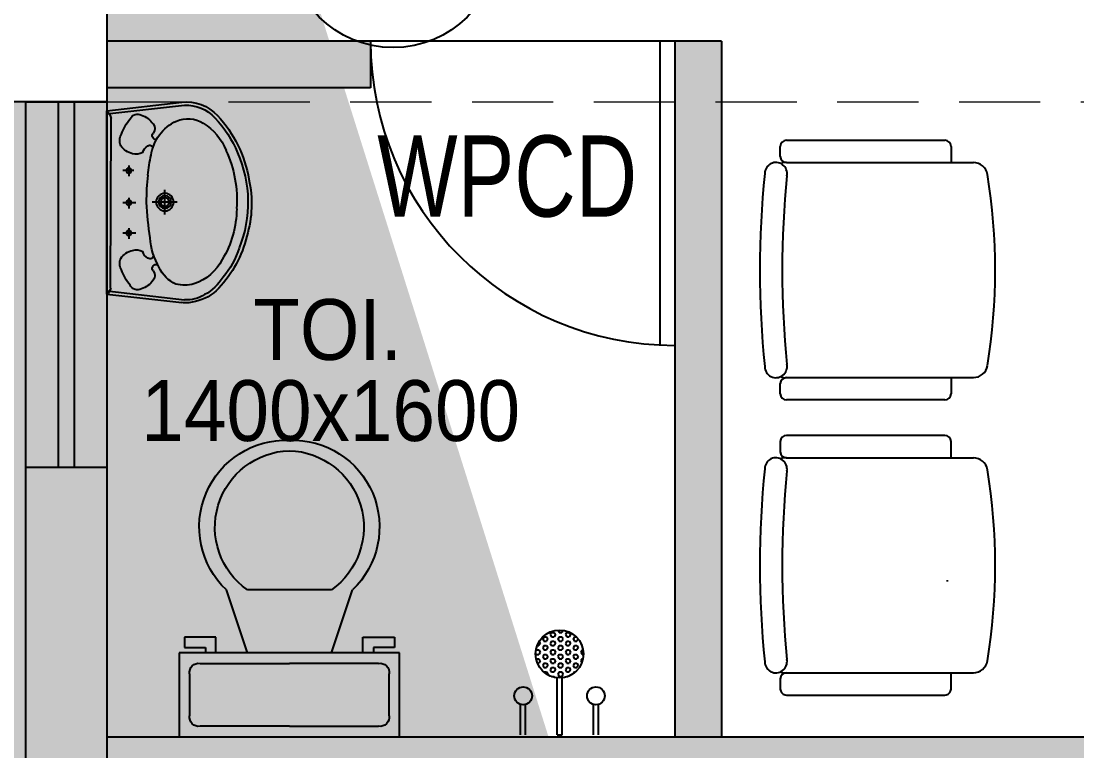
# Model space of a CAD drawing. Header units: metres. Extents: x 11749222 to 11901021, y -3863762 to -3708780.
# Drawn here: x 11810872 to 11813473, y -3796292 to -3794492 of the extents above; entities that cross this region are included whole.
import ezdxf

# ---------------------------------------------------------------- set-up
doc = ezdxf.new("R2010")
doc.units = ezdxf.units.M
doc.header["$MEASUREMENT"] = 0
doc.linetypes.add('HIDDEN', pattern=[0.375, 0.25, -0.125])
doc.layers.get('0').update_dxf_attribs({"color": 251, "linetype": 'CONTINUOUS'})
doc.layers.add('BEAM', color=251, linetype='CONTINUOUS')
doc.layers.add('HATCH', color=251, linetype='CONTINUOUS')
doc.styles.add('ARIAL', font='arial.ttf', dxfattribs={"width": 0.75})
doc.styles.get("Standard").update_dxf_attribs({"font": 'arial.ttf'})

msp = doc.modelspace()

# ---------------------------------------------------------------- hatches: boundary and pattern name
at = {"lineweight": -3, "ltscale": 500}
msp.add_hatch(color=256, dxfattribs=at).paths.add_polyline_path([(11811733.1, -3794541.8), (11811083.1, -3794541.8), (11811083.1, -3794656.8), (11811733.1, -3794656.8)])
h = msp.add_hatch(color=256, dxfattribs=at)
h.paths.add_polyline_path([(11812598.1, -3794541.8), (11812483.1, -3794541.8), (11812483.1, -3796256.8), (11812598.1, -3796256.8)])
h.paths.add_polyline_path([(11812598.1, -3796371.8), (11812483.1, -3796371.8), (11812483.1, -3797956.8), (11812598.1, -3797956.8)])
at = {"ltscale": 500}
for points in [[(11811083.1, -3795591.8), (11810883.1, -3795591.8), (11810883.1, -3797021.8), (11811083.1, -3797021.8)], [(11816998.1, -3796256.8), (11811083.1, -3796256.8), (11811083.1, -3796371.8), (11816998.1, -3796371.8)]]:
    msp.add_hatch(color=256, dxfattribs=at).paths.add_polyline_path(points)
at = {"layer": 'HATCH', "ltscale": 500}
h = msp.add_hatch(color=251, dxfattribs=at)
h.dxf.hatch_style = 1
h.paths.add_polyline_path([(11782733.1, -3820581.8), (11783033.1, -3820581.8), (11783033.1, -3821481.8), (11782733.1, -3821481.8)])
h.paths.add_polyline_path([(11826143.1, -3824446.8), (11827043.1, -3824446.8), (11827043.1, -3824746.8), (11826143.1, -3824746.8)])
h.paths.add_polyline_path([(11800558.1, -3830511.8), (11800858.1, -3830511.8), (11800858.1, -3831411.8), (11800558.1, -3831411.8)])
h.paths.add_polyline_path([(11822943.1, -3830511.8), (11823543.1, -3830511.8), (11823543.1, -3830811.8), (11822943.1, -3830811.8)])
h.paths.add_polyline_path([(11779303.1, -3812391.8), (11780053.1, -3812391.8), (11780053.1, -3812691.8), (11779303.1, -3812691.8)])
h.paths.add_polyline_path([(11779303.1, -3815921.8), (11780203.1, -3815921.8), (11780203.1, -3816221.8), (11779303.1, -3816221.8)])
h.paths.add_polyline_path([(11816284.8, -3830411.8), (11817113.1, -3830411.8), (11817113.1, -3830711.8), (11816284.8, -3830711.8)])
h.paths.add_polyline_path([(11792528.1, -3829811.8), (11792828.1, -3829811.8), (11792828.1, -3830711.8), (11792528.1, -3830711.8)])
h.paths.add_polyline_path([(11786358.1, -3829961.8), (11786658.1, -3829961.8), (11786658.1, -3830711.8), (11786358.1, -3830711.8)])
h.paths.add_polyline_path([(11786033.1, -3830736.8), (11786333.1, -3830736.8), (11786333.1, -3831486.8), (11786033.1, -3831486.8)])
h.paths.add_polyline_path([(11779303.1, -3801521.8), (11780053.1, -3801521.8), (11780053.1, -3801821.8), (11779303.1, -3801821.8)])
h.paths.add_polyline_path([(11826143.1, -3801521.8), (11827043.1, -3801521.8), (11827043.1, -3801821.8), (11826143.1, -3801821.8)])
h.paths.add_polyline_path([(11779203.1, -3820581.8), (11779503.1, -3820581.8), (11779503.1, -3821481.8), (11779203.1, -3821481.8)])
h.paths.add_polyline_path([(11786033.1, -3829961.8), (11786333.1, -3829961.8), (11786333.1, -3830711.8), (11786033.1, -3830711.8)])
h.paths.add_polyline_path([(11826043.1, -3787791.8), (11826343.1, -3787791.8), (11826343.1, -3786813.5), (11826043.1, -3786813.5)])
h.paths.add_polyline_path([(11779303.1, -3808791.8), (11780053.1, -3808791.8), (11780053.1, -3809091.8), (11779303.1, -3809091.8)])
h.paths.add_polyline_path([(11807758.1, -3830511.8), (11808058.1, -3830511.8), (11808058.1, -3831411.8), (11807758.1, -3831411.8)])
h.paths.add_polyline_path([(11826143.1, -3781561.8), (11827043.1, -3781561.8), (11827043.1, -3781861.8), (11826143.1, -3781861.8)])
h.paths.add_polyline_path([(11826143.1, -3797921.8), (11827043.1, -3797921.8), (11827043.1, -3798221.8), (11826143.1, -3798221.8)])
h.paths.add_polyline_path([(11779303.1, -3805191.8), (11780053.1, -3805191.8), (11780053.1, -3805491.8), (11779303.1, -3805491.8)])
h.paths.add_polyline_path([(11811358.1, -3824481.8), (11811658.1, -3824481.8), (11811658.1, -3825381.8), (11811358.1, -3825381.8)])
h.paths.add_polyline_path([(11826143.1, -3805191.8), (11827043.1, -3805191.8), (11827043.1, -3805491.8), (11826143.1, -3805491.8)])
h.paths.add_polyline_path([(11784348.1, -3790791.8), (11784648.1, -3790791.8), (11784648.1, -3791391.8), (11784348.1, -3791391.8)])
h.paths.add_polyline_path([(11779303.1, -3790791.8), (11780203.1, -3790791.8), (11780203.1, -3791091.8), (11779303.1, -3791091.8)])
h.paths.add_polyline_path([(11826143.1, -3790791.8), (11826943.1, -3790791.8), (11826943.1, -3791091.8), (11826143.1, -3791091.8)])
h.paths.add_polyline_path([(11822943.1, -3819521.8), (11823642, -3819521.8), (11823642, -3819821.8), (11822943.1, -3819821.8)])
h.paths.add_polyline_path([(11820113.1, -3830411.8), (11820941.3, -3830411.8), (11820941.3, -3830711.8), (11820113.1, -3830711.8)])
h.paths.add_polyline_path([(11826143.1, -3812391.8), (11827043.1, -3812391.8), (11827043.1, -3812691.8), (11826143.1, -3812691.8)])
h.paths.add_polyline_path([(11784348.1, -3787191.8), (11784648.1, -3787191.8), (11784648.1, -3787791.8), (11784348.1, -3787791.8)])
h.paths.add_polyline_path([(11784673.1, -3787191.8), (11784973.1, -3787191.8), (11784973.1, -3787791.8), (11784673.1, -3787791.8)])
h.paths.add_polyline_path([(11780683.1, -3786891.8), (11780983.1, -3786891.8), (11780983.1, -3787791.8), (11780683.1, -3787791.8)])
h.paths.add_polyline_path([(11826143.1, -3830411.8), (11827043.1, -3830411.8), (11827043.1, -3830711.8), (11826143.1, -3830711.8)])
h.paths.add_polyline_path([(11798793.1, -3779261.8), (11799093.1, -3779261.8), (11799093.1, -3780161.8), (11798793.1, -3780161.8)])
h.paths.add_polyline_path([(11804823.1, -3779261.8), (11805123.1, -3779261.8), (11805123.1, -3780161.8), (11804823.1, -3780161.8)])
h.paths.add_polyline_path([(11782733.1, -3829961.8), (11783033.1, -3829961.8), (11783033.1, -3830711.8), (11782733.1, -3830711.8)])
h.paths.add_polyline_path([(11784673.1, -3790791.8), (11784973.1, -3790791.8), (11784973.1, -3791391.8), (11784673.1, -3791391.8)])
h.paths.add_polyline_path([(11795493.1, -3779261.8), (11795793.1, -3779261.8), (11795793.1, -3780161.8), (11795493.1, -3780161.8)])
h.paths.add_polyline_path([(11780683.1, -3781011.8), (11780983.1, -3781011.8), (11780983.1, -3781761.8), (11780683.1, -3781761.8)])
h.paths.add_polyline_path([(11784348.1, -3794391.8), (11784648.1, -3794391.8), (11784648.1, -3794991.8), (11784348.1, -3794991.8)])
h.paths.add_polyline_path([(11784673.1, -3794991.8), (11784973.1, -3794991.8), (11784973.1, -3794391.8), (11784673.1, -3794391.8)])
h.paths.add_polyline_path([(11782733.1, -3815471.8), (11783033.1, -3815471.8), (11783033.1, -3816221.8), (11782733.1, -3816221.8)])
h.paths.add_polyline_path([(11784348.1, -3781011.8), (11784648.1, -3781011.8), (11784648.1, -3781761.8), (11784348.1, -3781761.8)])
h.paths.add_polyline_path([(11782283.1, -3830736.8), (11783033.1, -3830736.8), (11783033.1, -3831036.8), (11782283.1, -3831036.8)])
h.paths.add_polyline_path([(11811358.1, -3830511.8), (11811658.1, -3830511.8), (11811658.1, -3831411.8), (11811358.1, -3831411.8)])
h.paths.add_polyline_path([(11782733.1, -3824481.8), (11783033.1, -3824481.8), (11783033.1, -3825231.8), (11782733.1, -3825231.8)])
h.paths.add_polyline_path([(11804158.1, -3830511.8), (11804458.1, -3830511.8), (11804458.1, -3831411.8), (11804158.1, -3831411.8)])
h.paths.add_polyline_path([(11826143.1, -3794391.8), (11827043.1, -3794391.8), (11827043.1, -3794691.8), (11826143.1, -3794691.8)])
h.paths.add_polyline_path([(11779303.1, -3797921.8), (11780053.1, -3797921.8), (11780053.1, -3798221.8), (11779303.1, -3798221.8)])
h.paths.add_polyline_path([(11820113.1, -3830736.8), (11820713.1, -3830736.8), (11820713.1, -3831036.8), (11820113.1, -3831036.8)])
h.paths.add_polyline_path([(11779028.1, -3830736.8), (11779778.1, -3830736.8), (11779778.1, -3831036.8), (11779028.1, -3831036.8)])
h.paths.add_polyline_path([(11816513.1, -3830736.8), (11817113.1, -3830736.8), (11817113.1, -3831036.8), (11816513.1, -3831036.8)])
h.paths.add_polyline_path([(11780203.1, -3794391.8), (11779303.1, -3794391.8), (11779303.1, -3794691.8), (11780203.1, -3794691.8)])
h.paths.add_polyline_path([(11792528.1, -3824481.8), (11792828.1, -3824481.8), (11792828.1, -3825381.8), (11792528.1, -3825381.8)])
h.paths.add_polyline_path([(11796958.1, -3830511.8), (11797258.1, -3830511.8), (11797258.1, -3831411.8), (11796958.1, -3831411.8)])
h.paths.add_polyline_path([(11816813.1, -3824481.8), (11817113.1, -3824481.8), (11817113.1, -3825381.8), (11816813.1, -3825381.8)])
h.paths.add_polyline_path([(11826143.1, -3815921.8), (11827043.1, -3815921.8), (11827043.1, -3816221.8), (11826143.1, -3816221.8)])
h.paths.add_polyline_path([(11826143.1, -3821181.8), (11827121.3, -3821181.8), (11827121.3, -3821481.8), (11826143.1, -3821481.8)])
h.paths.add_polyline_path([(11787103.1, -3780861.8), (11787403.1, -3780861.8), (11787403.1, -3781761.8), (11787103.1, -3781761.8)])
edge = h.paths.add_edge_path()
edge.add_line((11807608.1, -3780861.8), (11807608.1, -3781761.8))
edge.add_line((11820113.1, -3821481.8), (11821091.3, -3821481.8))
edge.add_line((11786033.1, -3815471.8), (11786033.1, -3816221.8))
edge.add_line((11807908.1, -3787791.8), (11807908.1, -3786891.8))
edge.add_line((11786333.1, -3825231.8), (11786333.1, -3824481.8))
edge.add_line((11786358.1, -3824481.8), (11786358.1, -3825231.8))
h.paths.add_polyline_path([(11804823.1, -3821181.8), (11805723.1, -3821181.8), (11805723.1, -3821481.8), (11804823.1, -3821481.8)], flags=17)
h.paths.add_polyline_path([(11789463.1, -3820581.8), (11789763.1, -3820581.8), (11789763.1, -3821481.8), (11789463.1, -3821481.8)], flags=17)
h.paths.add_polyline_path([(11786358.1, -3820731.8), (11786658.1, -3820731.8), (11786658.1, -3821481.8), (11786358.1, -3821481.8)], flags=17)
h.paths.add_polyline_path([(11786358.1, -3824481.8), (11786658.1, -3824481.8), (11786658.1, -3825231.8), (11786358.1, -3825231.8)], flags=17)
h.paths.add_polyline_path([(11794814.8, -3821181.8), (11795793.1, -3821181.8), (11795793.1, -3821481.8), (11794814.8, -3821481.8)], flags=17)
h.paths.add_polyline_path([(11796618.9, -3824481.8), (11797597.2, -3824481.8), (11797597.2, -3824781.8), (11796618.9, -3824781.8)], flags=17)
h.paths.add_polyline_path([(11810183.1, -3821181.8), (11811083.1, -3821181.8), (11811083.1, -3821481.8), (11810183.1, -3821481.8)], flags=17)
h.paths.add_polyline_path([(11798793.1, -3821181.8), (11799771.3, -3821181.8), (11799771.3, -3821481.8), (11798793.1, -3821481.8)], flags=17)
h.paths.add_polyline_path([(11816213.1, -3821181.8), (11817113.1, -3821181.8), (11817113.1, -3821481.8), (11816213.1, -3821481.8)], flags=17)
h.paths.add_polyline_path([(11786033.1, -3820731.8), (11786333.1, -3820731.8), (11786333.1, -3821481.8), (11786033.1, -3821481.8)], flags=17)
h.paths.add_polyline_path([(11786033.1, -3824481.8), (11786333.1, -3824481.8), (11786333.1, -3825231.8), (11786033.1, -3825231.8)], flags=17)
h.paths.add_polyline_path([(11810183.1, -3794391.8), (11811083.1, -3794391.8), (11811083.1, -3794691.8), (11810183.1, -3794691.8)], flags=17)
h.paths.add_polyline_path([(11804823.1, -3787191.8), (11805123.1, -3787191.8), (11805123.1, -3787791.8), (11804823.1, -3787791.8)], flags=16)
h.paths.add_polyline_path([(11804823.1, -3801521.8), (11805723.1, -3801521.8), (11805723.1, -3801821.8), (11804823.1, -3801821.8)], flags=17)
h.paths.add_polyline_path([(11801593.1, -3785331.8), (11802193.1, -3785331.8), (11802193.1, -3785631.8), (11801593.1, -3785631.8)], flags=17)
h.paths.add_polyline_path([(11801593.1, -3787491.8), (11802193.1, -3787491.8), (11802193.1, -3787791.8), (11801593.1, -3787791.8)], flags=16)
h.paths.add_polyline_path([(11810183.1, -3815921.8), (11811083.1, -3815921.8), (11811083.1, -3816221.8), (11810183.1, -3816221.8)], flags=17)
h.paths.add_polyline_path([(11786033.1, -3815471.8), (11786333.1, -3815471.8), (11786333.1, -3816221.8), (11786033.1, -3816221.8)], flags=17)
h.paths.add_polyline_path([(11795793.1, -3805491.8), (11794893.1, -3805491.8), (11794893.1, -3805191.8), (11795793.1, -3805191.8)], flags=17)
h.paths.add_polyline_path([(11788863.1, -3812391.8), (11789763.1, -3812391.8), (11789763.1, -3812691.8), (11788863.1, -3812691.8)], flags=17)
h.paths.add_polyline_path([(11795493.1, -3815621.8), (11795793.1, -3815621.8), (11795793.1, -3816521.8), (11795493.1, -3816521.8)], flags=17)
h.paths.add_polyline_path([(11788863.1, -3815921.8), (11789763.1, -3815921.8), (11789763.1, -3816221.8), (11788863.1, -3816221.8)], flags=17)
h.paths.add_polyline_path([(11804823.1, -3812391.8), (11805723.1, -3812391.8), (11805723.1, -3812691.8), (11804823.1, -3812691.8)], flags=17)
h.paths.add_polyline_path([(11786358.1, -3815471.8), (11786658.1, -3815471.8), (11786658.1, -3816221.8), (11786358.1, -3816221.8)], flags=17)
h.paths.add_polyline_path([(11788863.1, -3808791.8), (11789763.1, -3808791.8), (11789763.1, -3809091.8), (11788863.1, -3809091.8)], flags=17)
h.paths.add_polyline_path([(11810183.1, -3797921.8), (11811083.1, -3797921.8), (11811083.1, -3798221.8), (11810183.1, -3798221.8)], flags=17)
h.paths.add_polyline_path([(11810183.1, -3808791.8), (11811083.1, -3808791.8), (11811083.1, -3809091.8), (11810183.1, -3809091.8)], flags=17)
h.paths.add_polyline_path([(11810183.1, -3805191.8), (11811083.1, -3805191.8), (11811083.1, -3805491.8), (11810183.1, -3805491.8)], flags=17)
h.paths.add_polyline_path([(11813683.1, -3819521.8), (11814283.1, -3819521.8), (11814283.1, -3819821.8), (11813683.1, -3819821.8)], flags=17)
h.paths.add_polyline_path([(11820113.1, -3801521.8), (11821013.1, -3801521.8), (11821013.1, -3801821.8), (11820113.1, -3801821.8)], flags=17)
h.paths.add_polyline_path([(11816213.1, -3801521.8), (11817113.1, -3801521.8), (11817113.1, -3801821.8), (11816213.1, -3801821.8)], flags=17)
h.paths.add_polyline_path([(11798793.1, -3808491.8), (11799093.1, -3808491.8), (11799093.1, -3809391.8), (11798793.1, -3809391.8)], flags=17)
h.paths.add_polyline_path([(11804823.1, -3808791.8), (11805723.1, -3808791.8), (11805723.1, -3809091.8), (11804823.1, -3809091.8)], flags=17)
h.paths.add_polyline_path([(11820113.1, -3821181.8), (11821091.3, -3821181.8), (11821091.3, -3821481.8), (11820113.1, -3821481.8)], flags=17)
h.paths.add_polyline_path([(11795493.1, -3808491.8), (11795793.1, -3808491.8), (11795793.1, -3809391.8), (11795493.1, -3809391.8)], flags=17)
h.paths.add_polyline_path([(11816813.1, -3808491.8), (11817113.1, -3808491.8), (11817113.1, -3809391.8), (11816813.1, -3809391.8)], flags=17)
h.paths.add_polyline_path([(11798793.1, -3801521.8), (11799693.1, -3801521.8), (11799693.1, -3801821.8), (11798793.1, -3801821.8)], flags=17)
h.paths.add_polyline_path([(11811910.6, -3787491.8), (11812810.6, -3787491.8), (11812810.6, -3787791.8), (11811910.6, -3787791.8)], flags=17)
h.paths.add_polyline_path([(11816213.1, -3787491.8), (11817113.1, -3787491.8), (11817113.1, -3787791.8), (11816213.1, -3787791.8)], flags=17)
h.paths.add_polyline_path([(11820113.1, -3787491.8), (11821013.1, -3787491.8), (11821013.1, -3787791.8), (11820113.1, -3787791.8)], flags=17)
h.paths.add_polyline_path([(11804823.1, -3805191.8), (11805723.1, -3805191.8), (11805723.1, -3805491.8), (11804823.1, -3805491.8)], flags=17)
h.paths.add_polyline_path([(11798793.1, -3805191.8), (11799693.1, -3805191.8), (11799693.1, -3805491.8), (11798793.1, -3805491.8)], flags=17)
h.paths.add_polyline_path([(11792363.1, -3819521.8), (11792963.1, -3819521.8), (11792963.1, -3819821.8), (11792363.1, -3819821.8)], flags=17)
h.paths.add_polyline_path([(11804823.1, -3794391.8), (11805723.1, -3794391.8), (11805723.1, -3794691.8), (11804823.1, -3794691.8)], flags=17)
h.paths.add_polyline_path([(11788863.1, -3805191.8), (11789763.1, -3805191.8), (11789763.1, -3805491.8), (11788863.1, -3805491.8)], flags=17)
h.paths.add_polyline_path([(11820113.1, -3805191.8), (11821013.1, -3805191.8), (11821013.1, -3805491.8), (11820113.1, -3805491.8)], flags=17)
h.paths.add_polyline_path([(11816213.1, -3805191.8), (11817113.1, -3805191.8), (11817113.1, -3805491.8), (11816213.1, -3805491.8)], flags=17)
h.paths.add_polyline_path([(11820113.1, -3808491.8), (11820413.1, -3808491.8), (11820413.1, -3809391.8), (11820113.1, -3809391.8)], flags=17)
h.paths.add_polyline_path([(11798793.1, -3812091.8), (11799093.1, -3812091.8), (11799093.1, -3812991.8), (11798793.1, -3812991.8)], flags=17)
h.paths.add_polyline_path([(11820113.1, -3815621.8), (11820413.1, -3815621.8), (11820413.1, -3816521.8), (11820113.1, -3816521.8)], flags=17)
h.paths.add_polyline_path([(11804823.1, -3797921.8), (11805723.1, -3797921.8), (11805723.1, -3798221.8), (11804823.1, -3798221.8)], flags=17)
h.paths.add_polyline_path([(11816813.1, -3797621.8), (11817113.1, -3797621.8), (11817113.1, -3798521.8), (11816813.1, -3798521.8)], flags=17)
h.paths.add_polyline_path([(11820113.1, -3797621.8), (11820413.1, -3797621.8), (11820413.1, -3798521.8), (11820113.1, -3798521.8)], flags=17)
h.paths.add_polyline_path([(11794893.1, -3801521.8), (11795793.1, -3801521.8), (11795793.1, -3801821.8), (11794893.1, -3801821.8)], flags=17)
h.paths.add_polyline_path([(11809987.8, -3801521.6), (11811083.1, -3801521.8), (11811083.1, -3801821.8), (11809987.8, -3801821.6)], flags=17)
h.paths.add_polyline_path([(11788863.1, -3801521.8), (11789763.1, -3801521.8), (11789763.1, -3801821.8), (11788863.1, -3801821.8)], flags=17)
h.paths.add_polyline_path([(11803818.9, -3824481.8), (11804797.2, -3824481.8), (11804797.2, -3824781.8), (11803818.9, -3824781.8)], flags=17)
h.paths.add_polyline_path([(11795493.1, -3812091.8), (11795793.1, -3812091.8), (11795793.1, -3812991.8), (11795493.1, -3812991.8)], flags=17)
h.paths.add_polyline_path([(11791348.1, -3781761.8), (11791648.1, -3781761.8), (11791648.1, -3780961.8), (11791348.1, -3780961.8)], flags=17)
h.paths.add_polyline_path([(11820113.1, -3794091.8), (11820413.1, -3794091.8), (11820413.1, -3794991.8), (11820113.1, -3794991.8)], flags=17)
h.paths.add_polyline_path([(11795493.1, -3784731.8), (11795793.1, -3784731.8), (11795793.1, -3785631.8), (11795493.1, -3785631.8)], flags=17)
h.paths.add_polyline_path([(11810183.1, -3790791.8), (11811083.1, -3790791.8), (11811083.1, -3791091.8), (11810183.1, -3791091.8)], flags=17)
h.paths.add_polyline_path([(11804823.1, -3784731.8), (11805123.1, -3784731.8), (11805123.1, -3785631.8), (11804823.1, -3785631.8)], flags=17)
h.paths.add_polyline_path([(11791348.1, -3786891.8), (11791648.1, -3786891.8), (11791648.1, -3787791.8), (11791348.1, -3787791.8)], flags=17)
h.paths.add_polyline_path([(11807608.1, -3786891.8), (11807908.1, -3786891.8), (11807908.1, -3787791.8), (11807608.1, -3787791.8)], flags=16)
h.paths.add_polyline_path([(11788863.1, -3790791.8), (11789763.1, -3790791.8), (11789763.1, -3791091.8), (11788863.1, -3791091.8)], flags=17)
h.paths.add_polyline_path([(11798793.1, -3790791.8), (11799438.1, -3790791.8), (11799438.1, -3791091.8), (11798793.1, -3791091.8)], flags=17)
h.paths.add_polyline_path([(11787103.1, -3786891.8), (11787403.1, -3786891.8), (11787403.1, -3787791.8), (11787103.1, -3787791.8)], flags=17)
h.paths.add_polyline_path([(11816813.1, -3780861.8), (11817113.1, -3780861.8), (11817113.1, -3781761.8), (11816813.1, -3781761.8)], flags=17)
h.paths.add_polyline_path([(11795493.1, -3786891.8), (11795793.1, -3786891.8), (11795793.1, -3787791.8), (11795493.1, -3787791.8)], flags=17)
h.paths.add_polyline_path([(11812210.6, -3780861.8), (11812510.6, -3780861.8), (11812510.6, -3781761.8), (11812210.6, -3781761.8)], flags=17)
h.paths.add_polyline_path([(11820113.1, -3790791.8), (11821013.1, -3790791.8), (11821013.1, -3791091.8), (11820113.1, -3791091.8)], flags=17)
h.paths.add_polyline_path([(11795493.1, -3797621.8), (11795793.1, -3797621.8), (11795793.1, -3798521.8), (11795493.1, -3798521.8)], flags=17)
h.paths.add_polyline_path([(11788863.1, -3794391.8), (11789763.1, -3794391.8), (11789763.1, -3794691.8), (11788863.1, -3794691.8)], flags=17)
h.paths.add_polyline_path([(11807608.1, -3780861.8), (11807908.1, -3780861.8), (11807908.1, -3781761.8), (11807608.1, -3781761.8)], flags=17)
h.paths.add_polyline_path([(11816213.1, -3790791.8), (11817113.1, -3790791.8), (11817113.1, -3791091.8), (11816213.1, -3791091.8)], flags=17)
h.paths.add_polyline_path([(11820113.1, -3780861.8), (11820413.1, -3780861.8), (11820413.1, -3781761.8), (11820113.1, -3781761.8)], flags=17)
h.paths.add_polyline_path([(11807418.9, -3824481.8), (11808397.2, -3824481.8), (11808397.2, -3824781.8), (11807418.9, -3824781.8)], flags=17)
h.paths.add_polyline_path([(11804823.1, -3790791.8), (11805723.1, -3790791.8), (11805723.1, -3791091.8), (11804823.1, -3791091.8)], flags=17)
h.paths.add_polyline_path([(11804823.1, -3815921.8), (11805723.1, -3815921.8), (11805723.1, -3816221.8), (11804823.1, -3816221.8)], flags=17)
h.paths.add_polyline_path([(11798793.1, -3794091.8), (11799093.1, -3794091.8), (11799093.1, -3794991.8), (11798793.1, -3794991.8)], flags=17)
h.paths.add_polyline_path([(11810183.1, -3812391.8), (11811083.1, -3812391.8), (11811083.1, -3812691.8), (11810183.1, -3812691.8)], flags=17)
h.paths.add_polyline_path([(11795493.1, -3794991.8), (11795793.1, -3794991.8), (11795793.1, -3794094.2), (11795493.1, -3794094.2)], flags=17)
h.paths.add_polyline_path([(11816813.1, -3812091.8), (11817113.1, -3812091.8), (11817113.1, -3812991.8), (11816813.1, -3812991.8)], flags=17)
h.paths.add_polyline_path([(11798793.1, -3815621.8), (11799093.1, -3815621.8), (11799093.1, -3816521.8), (11798793.1, -3816521.8)], flags=17)
h.paths.add_polyline_path([(11820113.1, -3812091.8), (11820413.1, -3812091.8), (11820413.1, -3812991.8), (11820113.1, -3812991.8)], flags=17)
h.paths.add_polyline_path([(11794814.8, -3790791.8), (11795793.1, -3790791.8), (11795793.1, -3791091.8), (11794814.8, -3791091.8)], flags=17)
h.paths.add_polyline_path([(11816813.1, -3815621.8), (11817113.1, -3815621.8), (11817113.1, -3816521.8), (11816813.1, -3816521.8)], flags=17)
h.paths.add_polyline_path([(11798793.1, -3797621.8), (11799093.1, -3797621.8), (11799093.1, -3798521.8), (11798793.1, -3798521.8)], flags=17)
h.paths.add_polyline_path([(11788863.1, -3797921.8), (11789763.1, -3797921.8), (11789763.1, -3798221.8), (11788863.1, -3798221.8)], flags=17)
h.paths.add_polyline_path([(11816813.1, -3794091.8), (11817113.1, -3794091.8), (11817113.1, -3794991.8), (11816813.1, -3794991.8)], flags=17)
h.paths.add_polyline_path([(11820413.1, -3824539), (11820113.1, -3824539), (11820113.1, -3825460.1), (11820413.1, -3825460.1)])

# ---------------------------------------------------------------- linework, layer by layer
at = {"lineweight": 25, "ltscale": 500}
for p, q in [((11811083.1, -3794391.8), (11811083.1, -3794691.8)), ((11811083.1, -3794691.8), (11810183.1, -3794691.8)), ((11812179.1, -3795999.5), (11812175.9, -3796004.9)), ((11812179.1, -3795999.5), (11812185.3, -3795999.5)), ((11812185.3, -3795999.5), (11812188.4, -3796004.9)), ((11812194.8, -3795993.8), (11812194.7, -3795994.1)), ((11812194.7, -3795994.1), (11812197.8, -3795999.5)), ((11812197.8, -3795999.5), (11812204.1, -3795999.5)), ((11812207.1, -3795994.3), (11812204.1, -3795999.5)), ((11812216.6, -3795999.5), (11812213.4, -3796004.9)), ((11812216.6, -3795999.5), (11812222.8, -3795999.5)), ((11812222.8, -3795999.5), (11812225.9, -3796004.9)), ((11812150.9, -3796026.6), (11812147.8, -3796032)), ((11812148.3, -3796022), (11812150.9, -3796026.6)), ((11812160.3, -3796010.3), (11812157.2, -3796015.8)), ((11812157.2, -3796015.7), (11812160.3, -3796021.2)), ((11812160.3, -3796010.3), (11812166.6, -3796010.3)), ((11812160.3, -3796021.2), (11812166.6, -3796021.2)), ((11812166.6, -3796010.3), (11812169.7, -3796015.7)), ((11812169.7, -3796015.8), (11812166.6, -3796021.2)), ((11812175.9, -3796004.9), (11812179.1, -3796010.3)), ((11812179.1, -3796021.2), (11812175.9, -3796026.6)), ((11812175.9, -3796026.6), (11812179.1, -3796032)), ((11812179.1, -3796010.3), (11812185.3, -3796010.3)), ((11812179.1, -3796021.2), (11812185.3, -3796021.2)), ((11812188.4, -3796004.9), (11812185.3, -3796010.3)), ((11812185.3, -3796021.2), (11812188.4, -3796026.6)), ((11812188.4, -3796026.6), (11812185.3, -3796032)), ((11812197.8, -3796010.3), (11812194.7, -3796015.8)), ((11812194.7, -3796015.7), (11812197.8, -3796021.2)), ((11812197.8, -3796010.3), (11812204.1, -3796010.3)), ((11812197.8, -3796021.2), (11812204.1, -3796021.2)), ((11812204.1, -3796010.3), (11812207.2, -3796015.7)), ((11812207.2, -3796015.8), (11812204.1, -3796021.2)), ((11812213.4, -3796004.9), (11812216.6, -3796010.3)), ((11812216.6, -3796021.2), (11812213.4, -3796026.6)), ((11812213.4, -3796026.6), (11812216.6, -3796032)), ((11812216.6, -3796010.3), (11812222.8, -3796010.3)), ((11812216.6, -3796021.2), (11812222.8, -3796021.2)), ((11812225.9, -3796004.9), (11812222.8, -3796010.3)), ((11812222.8, -3796021.2), (11812225.9, -3796026.6)), ((11812225.9, -3796026.6), (11812222.8, -3796032)), ((11812235.3, -3796010.3), (11812232.2, -3796015.8)), ((11812232.2, -3796015.7), (11812235.3, -3796021.2)), ((11812235.3, -3796010.3), (11812239.7, -3796010.3)), ((11812235.3, -3796021.2), (11812241.6, -3796021.2)), ((11812244.7, -3796015.8), (11812241.6, -3796021.2)), ((11812251.3, -3796026), (11812250.9, -3796026.6)), ((11812250.9, -3796026.6), (11812253.7, -3796031.3)), ((11812139.7, -3796050.4), (11812141.6, -3796053.6)), ((11812141.6, -3796042.8), (11812140.1, -3796045.3)), ((11812141.6, -3796042.8), (11812147.8, -3796042.8)), ((11812141.6, -3796053.6), (11812147.8, -3796053.6)), ((11812143.4, -3796032), (11812147.8, -3796032)), ((11812147.8, -3796042.8), (11812150.9, -3796048.2)), ((11812150.9, -3796048.2), (11812147.8, -3796053.6)), ((11812160.3, -3796032), (11812157.2, -3796037.4)), ((11812157.2, -3796037.4), (11812160.3, -3796042.8)), ((11812160.3, -3796053.6), (11812157.2, -3796059.1)), ((11812160.3, -3796032), (11812166.6, -3796032)), ((11812160.3, -3796042.8), (11812166.6, -3796042.8)), ((11812160.3, -3796053.6), (11812166.6, -3796053.6)), ((11812166.6, -3796032), (11812169.7, -3796037.4)), ((11812169.7, -3796037.4), (11812166.6, -3796042.8)), ((11812166.6, -3796053.6), (11812169.7, -3796059.1)), ((11812179.1, -3796042.8), (11812175.9, -3796048.2)), ((11812175.9, -3796048.2), (11812179.1, -3796053.6)), ((11812179.1, -3796032), (11812185.3, -3796032)), ((11812179.1, -3796042.8), (11812185.3, -3796042.8)), ((11812179.1, -3796053.6), (11812185.3, -3796053.6)), ((11812185.3, -3796042.8), (11812188.4, -3796048.2)), ((11812188.4, -3796048.2), (11812185.3, -3796053.6)), ((11812197.8, -3796032), (11812194.7, -3796037.4)), ((11812194.7, -3796037.4), (11812197.8, -3796042.8)), ((11812197.8, -3796053.6), (11812194.7, -3796059.1)), ((11812197.8, -3796032), (11812204.1, -3796032)), ((11812197.8, -3796042.8), (11812204.1, -3796042.8)), ((11812197.8, -3796053.6), (11812204.1, -3796053.6)), ((11812204.1, -3796032), (11812207.2, -3796037.4)), ((11812207.2, -3796037.4), (11812204.1, -3796042.8)), ((11812204.1, -3796053.6), (11812207.2, -3796059.1)), ((11812216.6, -3796042.8), (11812213.4, -3796048.2)), ((11812213.4, -3796048.2), (11812216.6, -3796053.6)), ((11812216.6, -3796032), (11812222.8, -3796032)), ((11812216.6, -3796042.8), (11812222.8, -3796042.8)), ((11812216.6, -3796053.6), (11812222.8, -3796053.6)), ((11812222.8, -3796042.8), (11812225.9, -3796048.2)), ((11812225.9, -3796048.2), (11812222.8, -3796053.6)), ((11812235.3, -3796032), (11812232.2, -3796037.4)), ((11812232.2, -3796037.4), (11812235.3, -3796042.8)), ((11812235.3, -3796053.6), (11812232.2, -3796059.1)), ((11812235.3, -3796032), (11812241.6, -3796032)), ((11812235.3, -3796042.8), (11812241.6, -3796042.8)), ((11812235.3, -3796053.6), (11812241.6, -3796053.6)), ((11812241.6, -3796032), (11812244.7, -3796037.4)), ((11812244.7, -3796037.4), (11812241.6, -3796042.8)), ((11812241.6, -3796053.6), (11812244.7, -3796059.1)), ((11812254.1, -3796042.8), (11812250.9, -3796048.2)), ((11812250.9, -3796048.2), (11812254.1, -3796053.6)), ((11812254.1, -3796042.8), (11812256.9, -3796042.8)), ((11812254.1, -3796053.6), (11812257.7, -3796053.6)), ((11812141.6, -3796064.5), (11812141, -3796065.4)), ((11812141.6, -3796064.5), (11812147.8, -3796064.5)), ((11812144.1, -3796075.3), (11812147.8, -3796075.3)), ((11812147.8, -3796064.5), (11812150.9, -3796069.9)), ((11812150.9, -3796069.9), (11812147.8, -3796075.3)), ((11812157.2, -3796059.1), (11812160.3, -3796064.5)), ((11812160.3, -3796075.3), (11812157.2, -3796080.7)), ((11812160.3, -3796064.5), (11812166.6, -3796064.5)), ((11812160.3, -3796075.3), (11812166.6, -3796075.3)), ((11812169.7, -3796059.1), (11812166.6, -3796064.5)), ((11812166.6, -3796075.3), (11812169.7, -3796080.7)), ((11812179.1, -3796064.5), (11812175.9, -3796069.9)), ((11812175.9, -3796069.9), (11812179.1, -3796075.3)), ((11812179.1, -3796064.5), (11812185.3, -3796064.5)), ((11812179.1, -3796075.3), (11812185.3, -3796075.3)), ((11812185.3, -3796064.5), (11812188.4, -3796069.9)), ((11812188.4, -3796069.9), (11812185.3, -3796075.3)), ((11812194.7, -3796059.1), (11812197.8, -3796064.5)), ((11812197.8, -3796075.3), (11812194.7, -3796080.7)), ((11812197.8, -3796064.5), (11812204.1, -3796064.5)), ((11812197.8, -3796075.3), (11812204.1, -3796075.3)), ((11812207.2, -3796059.1), (11812204.1, -3796064.5)), ((11812204.1, -3796075.3), (11812207.2, -3796080.7)), ((11812216.6, -3796064.5), (11812213.4, -3796069.9)), ((11812213.4, -3796069.9), (11812216.6, -3796075.3)), ((11812216.6, -3796064.5), (11812222.8, -3796064.5)), ((11812216.6, -3796075.3), (11812222.8, -3796075.3)), ((11812222.8, -3796064.5), (11812225.9, -3796069.9)), ((11812225.9, -3796069.9), (11812222.8, -3796075.3)), ((11812232.2, -3796059.1), (11812235.3, -3796064.5)), ((11812235.3, -3796075.3), (11812232.2, -3796080.7)), ((11812235.3, -3796064.5), (11812241.6, -3796064.5)), ((11812235.3, -3796075.3), (11812241.6, -3796075.3)), ((11812244.7, -3796059.1), (11812241.6, -3796064.5)), ((11812241.6, -3796075.3), (11812244.7, -3796080.7)), ((11812254.1, -3796064.5), (11812250.9, -3796069.9)), ((11812250.9, -3796069.9), (11812253.6, -3796074.4)), ((11812254.1, -3796064.5), (11812256.5, -3796064.5)), ((11812157.2, -3796080.7), (11812160.3, -3796086.1)), ((11812160.3, -3796096.9), (11812160.1, -3796097.4)), ((11812160.3, -3796086.1), (11812166.6, -3796086.1)), ((11812160.3, -3796096.9), (11812166.6, -3796096.9)), ((11812169.7, -3796080.7), (11812166.6, -3796086.1)), ((11812166.6, -3796096.9), (11812169.7, -3796102.4)), ((11812169.7, -3796102.4), (11812168.9, -3796103.7)), ((11812179.1, -3796086.1), (11812175.9, -3796091.5)), ((11812175.9, -3796091.5), (11812179.1, -3796096.9)), ((11812179.1, -3796086.1), (11812185.3, -3796086.1)), ((11812179.1, -3796096.9), (11812185.3, -3796096.9)), ((11812185.3, -3796086.1), (11812188.4, -3796091.5)), ((11812188.4, -3796091.5), (11812185.3, -3796096.9)), ((11812194.7, -3796080.7), (11812197.8, -3796086.1)), ((11812197.8, -3796096.9), (11812194.7, -3796102.4)), ((11812194.7, -3796102.4), (11812197.8, -3796107.8)), ((11812197.8, -3796086.1), (11812204.1, -3796086.1)), ((11812197.8, -3796096.9), (11812204.1, -3796096.9)), ((11812207.2, -3796080.7), (11812204.1, -3796086.1)), ((11812204.1, -3796096.9), (11812207.2, -3796102.4)), ((11812207.2, -3796102.4), (11812204.1, -3796107.8)), ((11812216.6, -3796086.1), (11812213.4, -3796091.5)), ((11812213.4, -3796091.5), (11812216.6, -3796096.9)), ((11812216.6, -3796086.1), (11812222.8, -3796086.1)), ((11812216.6, -3796096.9), (11812222.8, -3796096.9)), ((11812222.8, -3796086.1), (11812225.9, -3796091.5)), ((11812225.9, -3796091.5), (11812222.8, -3796096.9)), ((11812232.2, -3796080.7), (11812235.3, -3796086.1)), ((11812235.3, -3796096.9), (11812233.2, -3796100.6)), ((11812235.3, -3796086.1), (11812241.6, -3796086.1)), ((11812235.3, -3796096.9), (11812237.8, -3796096.9)), ((11812244.7, -3796080.7), (11812241.6, -3796086.1)), ((11812179.1, -3796107.8), (11812178.8, -3796108.3)), ((11812179.1, -3796107.8), (11812185.3, -3796107.8)), ((11812185.3, -3796107.8), (11812186.9, -3796110.6)), ((11812192.5, -3796252), (11812192.5, -3796111.4)), ((11812197.8, -3796107.8), (11812204.1, -3796107.8)), ((11812204.9, -3796252), (11812204.9, -3796111.4)), ((11812216.6, -3796107.8), (11812215.7, -3796109.3)), ((11812216.6, -3796107.8), (11812220, -3796107.8)), ((11812102.3, -3796252), (11812102.3, -3796176.6)), ((11812114.7, -3796252), (11812114.7, -3796176.9)), ((11812282.6, -3796252), (11812282.6, -3796176.9)), ((11812295, -3796252), (11812295, -3796176.6)), ((11812192.5, -3796252), (11812204.9, -3796252))]:
    msp.add_line(p, q, dxfattribs=at)
at = {"lineweight": 25}
for p, q in [((11812598.1, -3794541.8), (11811083.1, -3794541.8)), ((11811733.1, -3794541.8), (11811733.1, -3794656.8)), ((11812445.6, -3794541.8), (11812445.6, -3795290.9)), ((11812483.1, -3794541.8), (11812483.1, -3796256.8)), ((11812598.1, -3794541.8), (11812598.1, -3796256.8)), ((11811733.1, -3794656.8), (11811083.1, -3794656.8)), ((11810883.1, -3794691.8), (11810883.1, -3797921.8)), ((11810883.1, -3794691.8), (11811083.1, -3794691.8)), ((11811083.1, -3794691.8), (11811083.1, -3797921.8)), ((11811083.1, -3794713.3), (11811267.8, -3794692.6)), ((11811083.1, -3794721.3), (11811274.5, -3794699.8)), ((11811083.1, -3795165.7), (11811083.1, -3794713.3)), ((11811092.7, -3795150.6), (11811093.8, -3794732.7)), ((11812742.7, -3794826.2), (11812742.7, -3794801.2)), ((11812757.7, -3794786.2), (11813148.3, -3794786.2)), ((11813163.3, -3794801.2), (11813163.3, -3794841.2)), ((11811137.5, -3794848.8), (11811137.5, -3794875)), ((11812757.7, -3794841.2), (11813218.5, -3794841.2)), ((11811149.8, -3794860.9), (11811122.5, -3794860.9)), ((11811226.4, -3794968.9), (11811226.4, -3794908.6)), ((11811137.5, -3794928), (11811137.5, -3794954.2)), ((11811155, -3794940.1), (11811122.5, -3794940.1)), ((11811256.5, -3794938.6), (11811195.1, -3794938.6)), ((11811137.5, -3795002.8), (11811137.5, -3795029)), ((11811155, -3795014.9), (11811122.5, -3795014.9)), ((11811083.1, -3795157.8), (11811274.5, -3795179.2)), ((11811083.1, -3795165.7), (11811267.8, -3795186.4)), ((11812757.7, -3795371.2), (11813218.5, -3795371.2)), ((11813163.3, -3795371.2), (11813163.3, -3795411.2)), ((11812742.7, -3795411.2), (11812742.7, -3795386.2)), ((11813148.3, -3795426.2), (11812757.7, -3795426.2)), ((11812742.7, -3795529), (11812742.7, -3795554)), ((11813148.3, -3795514), (11812757.7, -3795514)), ((11813163.3, -3795569), (11813163.3, -3795529)), ((11812757.7, -3795569), (11813218.5, -3795569)), ((11810883.1, -3795591.8), (11811083.1, -3795591.8)), ((11813154.6, -3795873.8), (11813154.6, -3795870.4)), ((11811429.6, -3796049.9), (11811377.9, -3795894.7)), ((11811636.5, -3795894.7), (11811429.6, -3795894.7)), ((11811636.5, -3796049.9), (11811688.2, -3795894.7)), ((11811352, -3796011.1), (11811274.4, -3796011.1)), ((11811274.4, -3796011.1), (11811274.4, -3796037)), ((11811352, -3796049.9), (11811352, -3796011.1)), ((11811714.1, -3796011.1), (11811791.7, -3796011.1)), ((11811714.1, -3796049.9), (11811714.1, -3796011.1)), ((11811791.7, -3796011.1), (11811791.7, -3796037)), ((11811804.6, -3796049.9), (11811261.5, -3796049.9)), ((11811261.5, -3796049.9), (11811261.5, -3796256.8)), ((11811274.4, -3796037), (11811326.2, -3796037)), ((11811326.2, -3796037), (11811326.2, -3796049.9)), ((11811791.7, -3796037), (11811740, -3796037)), ((11811740, -3796037), (11811740, -3796049.9)), ((11811804.6, -3796256.8), (11811804.6, -3796049.9)), ((11811313.2, -3796075.8), (11811533.1, -3796075.8)), ((11811752.9, -3796075.8), (11811533.1, -3796075.8)), ((11811287.4, -3796205.1), (11811287.4, -3796101.6)), ((11811778.8, -3796205.1), (11811778.8, -3796101.6)), ((11812757.7, -3796099), (11813218.5, -3796099)), ((11813163.3, -3796139), (11813163.3, -3796099)), ((11812742.7, -3796114), (11812742.7, -3796139)), ((11812757.7, -3796154), (11813148.3, -3796154)), ((11811533.1, -3796230.9), (11811313.2, -3796230.9)), ((11811533.1, -3796230.9), (11811752.9, -3796230.9)), ((11811083.1, -3796256.8), (11816998.1, -3796256.8)), ((11811261.5, -3796256.8), (11811533.1, -3796256.8)), ((11811533.1, -3796256.8), (11811804.6, -3796256.8))]:
    msp.add_line(p, q, dxfattribs=at)
at = {"lineweight": 25, "ltscale": 2}
for p, q in [((11810963.1, -3794691.8), (11810963.1, -3795591.8)), ((11811003.1, -3794691.8), (11811003.1, -3795591.8))]:
    msp.add_line(p, q, dxfattribs=at)
at = {"lineweight": -3, "ltscale": 500}
for centre, radius in [((11811788.8, -3794300.5), 257.3), ((11812198.7, -3796052.7), 59), ((11812109.1, -3796155.8), 21.9), ((11812288.3, -3796155.8), 21.9)]:
    msp.add_circle(centre, radius, dxfattribs=at)
for centre, radius, start, end in [((11812483.1, -3794541.8), 750, 180, 270), ((11812757.7, -3794801.2), 15, 90, 180), ((11813148.3, -3794801.2), 15, 0, 90), ((11812757.7, -3794826.2), 15, 180, 270), ((11812731.8, -3794868.4), 27.5, 349.1508, 180), ((11812754.1, -3794857.8), 17, 77.5019, 125.1907), ((11813218.5, -3794876.2), 35, 9.3443, 90), ((11815040.6, -3795106.2), 2348.3, 174.1887, 185.8113), ((11815095.6, -3795106.2), 2348.3, 174.3155, 185.6845), ((11811820.7, -3795106.2), 1451.5, 350.6557, 9.3443), ((11812731.8, -3795344), 27.5, 180, 10.8492), ((11813218.5, -3795336.2), 35, 270, 350.6557), ((11812757.7, -3795386.2), 15, 90, 180), ((11812754.1, -3795354.6), 17, 234.8093, 282.4981), ((11812757.7, -3795411.2), 15, 180, 270), ((11813148.3, -3795411.2), 15, 270, 0)]:
    msp.add_arc(centre, radius, start, end)
at = {"extrusion": (0, 0, -1)}
for centre, major_axis, start_param, end_param in [((11811280.9, -3794791.2), (0, 99.5), -0.132539, 0.848731), ((11811279.1, -3794794.1), (0.1, 94.4), -0.049658, 0.838116), ((11811060.8, -3794738.3), (0, 33.5), 0.727251, 1.402875), ((11811159.1, -3794742.7), (0, 20.7), -1.101507, 0.481509), ((11811150.7, -3794778.4), (-0.3, 56.9), 0.324902, 0.965135), ((11811142.8, -3794928.2), (-0.1, 293.9), 0.809856, 1.41441), ((11811238, -3794813.5), (1.1, 126.1), -1.238036, -0.892193), ((11811301.2, -3794838.3), (0, 109.8), -1.431017, -0.436146), ((11811183.6, -3794757.1), (0, 17.9), 0.880684, 2.260744), ((11811282.8, -3794803.9), (0, 70.9), -0.405199, 0.56573), ((11811247.1, -3794862.7), (-0.2, 139.7), 0.557563, 1.193786), ((11811150.5, -3794921.6), (0, 275.4), 0.806541, 1.180915), ((11811149.2, -3794787.2), (0, 34), 4.33982, 5.202657), ((11811203.5, -3794774.5), (-6.08, 6.08), 4.867594, 6.265028), ((11811157.8, -3794771.3), (0.3, 49.2), 3.359735, 4.09512), ((11811197.3, -3794823.9), (-0.2, 26.8), -1.278641, -0.487266), ((11811189.6, -3794805.8), (0, 7.39), -0.727724, 1.373337), ((11811203.7, -3794776.6), (5.47, 5.47), 2.097053, 3.541809), ((11811155.7, -3794788.7), (0, 31.9), 2.620328, 3.422401), ((11811480.3, -3794893.8), (-0.3, 296.4), -1.495794, -1.328336), ((11811106.3, -3794934.9), (0, 297.5), 1.141495, 1.637774), ((11811128.3, -3794939.1), (0, 302.7), 1.155365, 1.952189), ((11811137.5, -3794860.9), (0.02, 6.43), 3.139035, 9.42222), ((11811913.4, -3794942.7), (0.1, 732.1), -1.56667, -1.474079), ((11811165.7, -3794943.3), (-0.1, 274.2), 1.346594, 1.865175), ((11811137.5, -3794940.1), (0.08, 6.43), 3.12883, 9.412015), ((11811226.4, -3794938.6), (0, 21.6), 3.141254, 9.424439), ((11811226.4, -3794938.6), (-0.1, 15.5), 3.145308, 9.428493), ((11811226.4, -3794938.6), (0, 10.9), 3.142047372431534, 9.42523267961112), ((11811981.3, -3794904.9), (0.8, 800.7), 4.558159, 4.668067), ((11811155.7, -3794952.6), (0, 247.5), 1.579809, 2.112792), ((11811137.5, -3795014.9), (0.02, 6.43), 3.139035, 9.42222), ((11811356.3, -3795015.4), (0.1, 166.8), 4.181112, 4.641559), ((11811149.4, -3794955), (0.2, 287), 1.808981, 2.322804), ((11811157.8, -3795105.6), (0.1, 49.2), -0.960797, -0.225412), ((11811155.7, -3795088.3), (-0.1, 31.9), -0.276767, 0.525307), ((11811197.3, -3795053.1), (0.2, 26.8), 3.628858, 4.420234), ((11811217.7, -3794993.3), (-0.2, 200.3), 1.868215, 2.281789), ((11811149.2, -3795089.7), (0, 34), 4.222121, 5.084958), ((11811189.8, -3795069.9), (-0.03, 8.55), 1.455188, 3.796569), ((11811256.3, -3795021.5), (0.2, 126), 2.054055, 2.802751), ((11811238, -3795063.5), (-0.3, 126.1), 4.027191, 4.373034), ((11811203.5, -3795102.5), (-6.08, 6.08), 4.730546, 6.12798), ((11811204.5, -3795101), (6.17, 6.17), 4.354779, 6.027124), ((11811183.6, -3795119.8), (0, 17.9), 0.880848, 2.260908), ((11811285.8, -3795067.8), (0, 80.1), 3.554495, 4.299548), ((11811159.1, -3795134.2), (0, 20.7), 2.661884, 4.2449), ((11811150.7, -3795098.6), (0.3, 56.9), 2.176458, 2.816691), ((11811274.4, -3795048.7), (0, 94.7), 2.890537, 3.362984), ((11811265, -3795058.9), (-0.1, 123.1), 2.127435, 2.640092), ((11811068.5, -3795145.9), (0, 24.7), 1.765467, 2.50956), ((11811281.5, -3795101.4), (0, 78.1), 2.562376, 3.231693), ((11811280.5, -3795079.7), (-0.1, 106), 2.310552, 2.942572), ((11811277.9, -3795103.8), (-0.1, 83.2), 2.850118, 3.264751), ((11811525.2, -3795739.5), (-151.4, 151.4), 4.686239, 7.105146), ((11811540.9, -3795739.5), (-151.4, -151.4), 2.319632, 4.738539), ((11811538.6, -3795740.3), (-133.6, 133.6), 4.541602, 7.039318), ((11811527.5, -3795740.3), (-133.6, 133.6), 0.814663, 3.31238), ((11811310, -3796098.4), (-16.2, 16.2), -0.927295, 0.927295), ((11811756.1, -3796098.4), (-16.2, 16.2), 0.643501, 2.498091), ((11811310, -3796208.3), (-16.2, -16.2), 5.35589, 7.21048), ((11811756.1, -3796208.3), (-16.2, -16.2), 3.785094, 5.639684)]:
    msp.add_ellipse(centre, major_axis=major_axis, ratio=1, start_param=start_param, end_param=end_param, dxfattribs=at)
for centre, major_axis, start_param, end_param in [((11812757.7, -3795529), (10.6, 10.6), 0.785398, 2.356194), ((11813148.3, -3795529), (-10.6, 10.6), 3.926991, 5.497787), ((11812757.7, -3795554), (-10.6, 10.6), 0.785398, 2.356194), ((11812731.8, -3795596.3), (-19.4, 19.4), 3.737637, 7.068583), ((11812754.1, -3795585.7), (-12, 12), -1.003531, -0.171205), ((11813218.5, -3795604), (24.7, 24.7), 5.660876, 7.068583), ((11815040.6, -3795834), (1660.5, 1660.5), 2.254768, 2.457621), ((11815095.6, -3795834), (-1660.5, 1660.5), 0.686186, 0.884611), ((11811820.7, -3795834), (-1026.4, 1026.4), 3.763902, 4.090079), ((11812731.8, -3796071.8), (-19.4, 19.4), 0.785398, 4.116345), ((11813218.5, -3796064), (24.7, 24.7), 3.926991, 5.334699), ((11812757.7, -3796114), (10.6, 10.6), 0.785398, 2.356194), ((11812754.1, -3796082.4), (12, 12), 3.312797, 4.145124), ((11812757.7, -3796139), (10.6, 10.6), 2.356194, 3.926991), ((11813148.3, -3796139), (-10.6, 10.6), 2.356194, 3.926991)]:
    msp.add_ellipse(centre, major_axis=major_axis, ratio=1, start_param=start_param, end_param=end_param)
at = {"layer": 'BEAM', "linetype": 'HIDDEN', "lineweight": 18, "ltscale": 800}
msp.add_line((11811083.1, -3794691.8), (11816813.1, -3794691.8), dxfattribs=at)

# ---------------------------------------------------------------- texts
at = {"lineweight": 20, "style": 'ARIAL', "width": 0.75}
msp.add_text('WPCD', height=200, dxfattribs=at).set_placement((11811749.7, -3794974.4))
at = {"lineweight": 20, "width": 0.9}
for s, p in [('TOI.', (11811443.8, -3795327.7)), ('1400x1600', (11811168.2, -3795527.6))]:
    msp.add_text(s, height=150, dxfattribs=at).set_placement(p)

doc.saveas('drawing.dxf')
